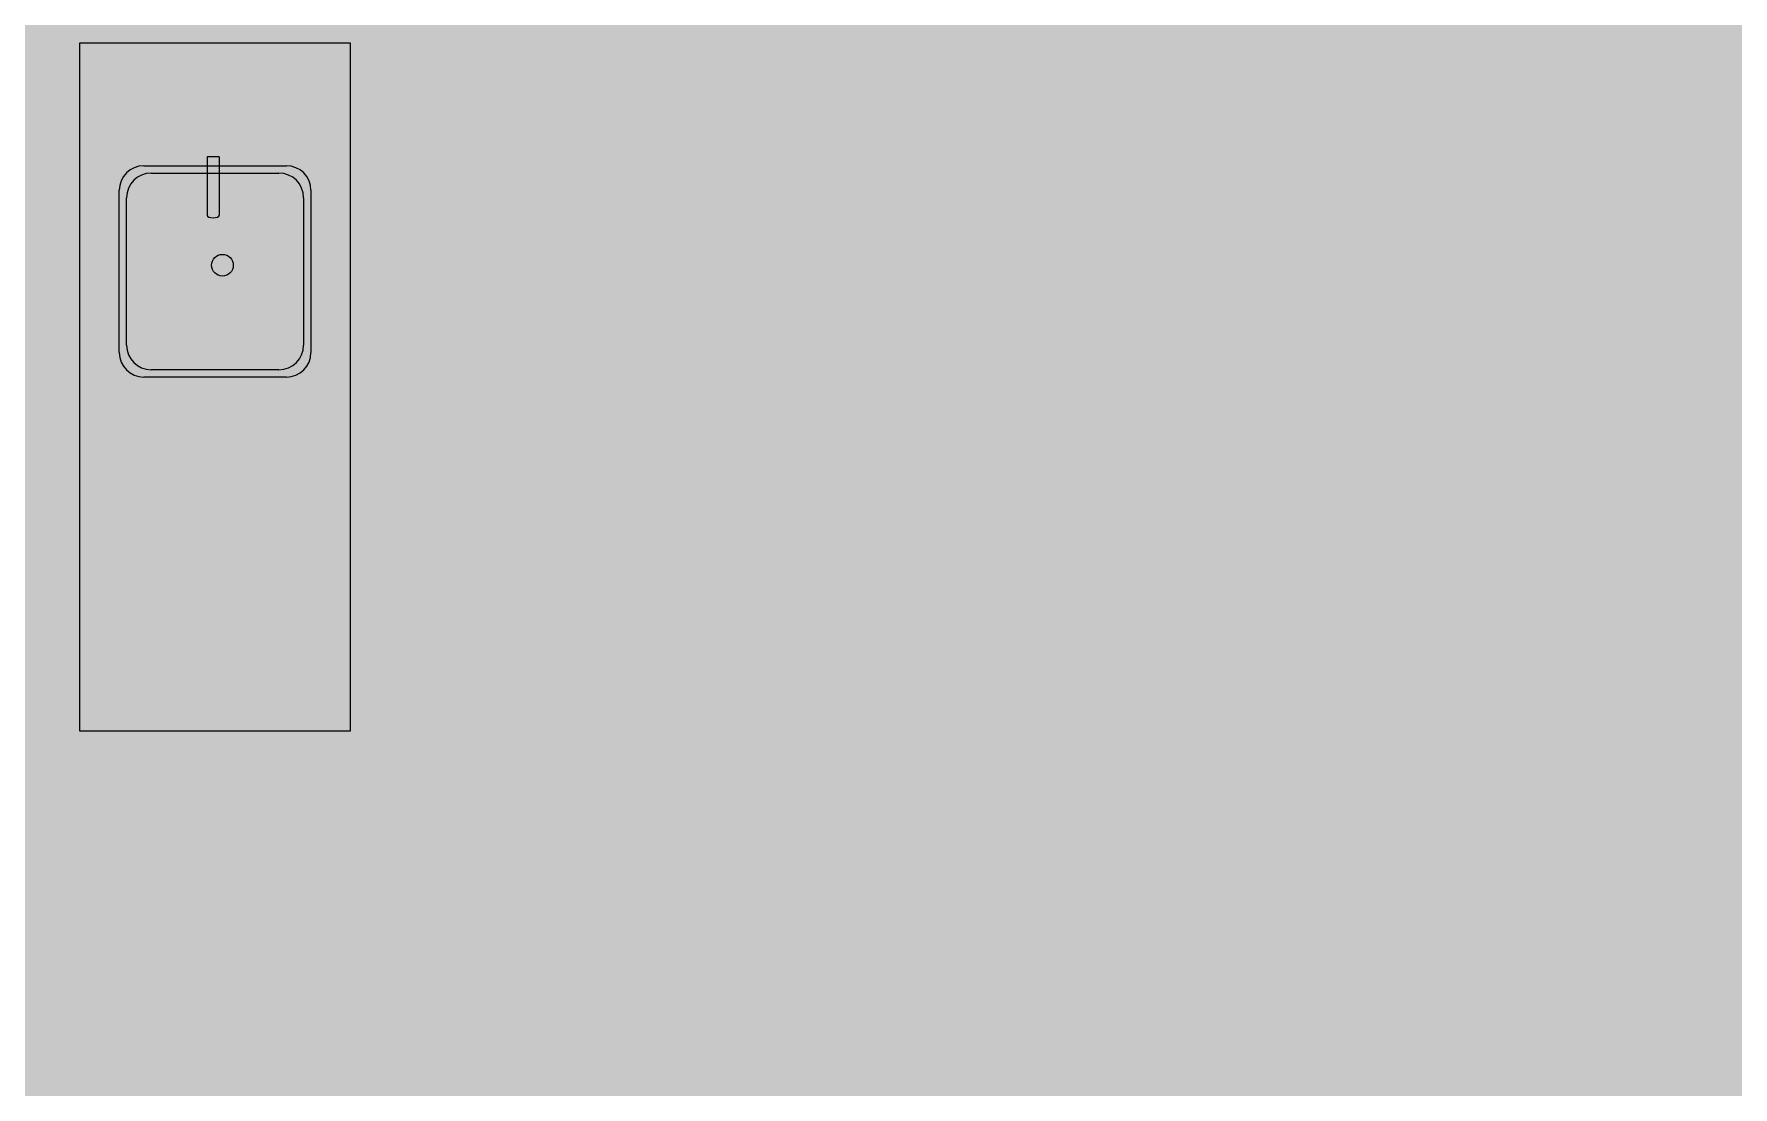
# Model space of a CAD drawing. Header units: inches. Extents: x 143994 to 247866, y 243815 to 272761.
# Drawn here: x 166582 to 170038, y 250099 to 252242 of the extents above; entities that cross this region are included whole.
import ezdxf

# ---------------------------------------------------------------- set-up
doc = ezdxf.new("R2010")
doc.units = ezdxf.units.IN
doc.header["$LTSCALE"] = 1000
doc.header["$MEASUREMENT"] = 0
doc.layers.get('DEFPOINTS').update_dxf_attribs({"color": 62})
doc.layers.add('0-建筑1F', color=127, linetype='Continuous')
doc.layers.add('厨卫', color=44, linetype='Continuous')

# ---------------------------------------------------------------- blocks, each defined once
blk = doc.blocks.new('144')
at = {"layer": '厨卫', "color": 127}
for p, q in [((647636.9, -389362.8), (647636.9, -387962.8)), ((647636.9, -387962.8), (648186.9, -387962.8)), ((647636.9, -389362.8), (647636.9, -387962.8)), ((647636.9, -387962.8), (648186.9, -387962.8)), ((648186.9, -387962.8), (648186.9, -389362.8)), ((648186.9, -387962.8), (648186.9, -389362.8)), ((647766.9, -388212.8), (648056.9, -388212.8)), ((647895.8, -388194.6), (647895.8, -388313.2)), ((647895.8, -388194.6), (647895.8, -388313.2)), ((647920.1, -388194.6), (647895.8, -388194.6)), ((647920.1, -388194.6), (647920.1, -388313.2)), ((647920.1, -388194.6), (647920.1, -388313.2)), ((647781.9, -388227.8), (648041.9, -388227.8)), ((647716.9, -388592.8), (647716.9, -388262.8)), ((647731.9, -388577.8), (647731.9, -388277.8)), ((648091.9, -388277.8), (648091.9, -388577.8)), ((648106.9, -388262.8), (648106.9, -388592.8)), ((648041.9, -388627.8), (647781.9, -388627.8)), ((648056.9, -388642.8), (647766.9, -388642.8)), ((648186.9, -389362.8), (647636.9, -389362.8)), ((648186.9, -389362.8), (647636.9, -389362.8))]:
    blk.add_line(p, q, dxfattribs=at)
blk.add_circle((647926.9, -388415.3), 22.1, dxfattribs=at)
blk.add_circle((647926.9, -388415.3), 22.1, dxfattribs=at)
for centre, start, end in [((647766.9, -388262.8), 90, 180), ((648056.9, -388262.8), 0, 90), ((647781.9, -388277.8), 90, 180), ((648041.9, -388277.8), 0, 90), ((647766.9, -388592.8), 180, 270), ((647781.9, -388577.8), 180, 270), ((648041.9, -388577.8), 270, 0), ((648056.9, -388592.8), 270, 0)]:
    blk.add_arc(centre, 50, start, end, dxfattribs=at)
blk.add_ellipse((647908, -388313.2), major_axis=(12.2, 0), ratio=0.448066, start_param=3.141593, end_param=6.283185, dxfattribs=at)
blk.add_ellipse((647908, -388313.2), major_axis=(12.2, 0), ratio=0.448066, start_param=3.141593, end_param=6.283185, dxfattribs=at)

msp = doc.modelspace()

# ---------------------------------------------------------------- hatches: boundary and pattern name
at = {"layer": 'DEFPOINTS'}
h = msp.add_hatch(dxfattribs=at)
h.set_pattern_fill('ANSI31', color=250)
h.set_pattern_definition([(45, (-65482.5842, -4e-05), (-1.122532015, 1.122532015), [])])
h.paths.add_polyline_path([(182383.45, 243814.78), (157803.44, 243814.78), (157803.44, 270814.78), (182383.45, 270814.78)])

# ---------------------------------------------------------------- block references
at = {"layer": '0-建筑1F'}
msp.add_blockref('144', (-480961.31, 640186.38), dxfattribs=at)

doc.saveas('drawing.dxf')
